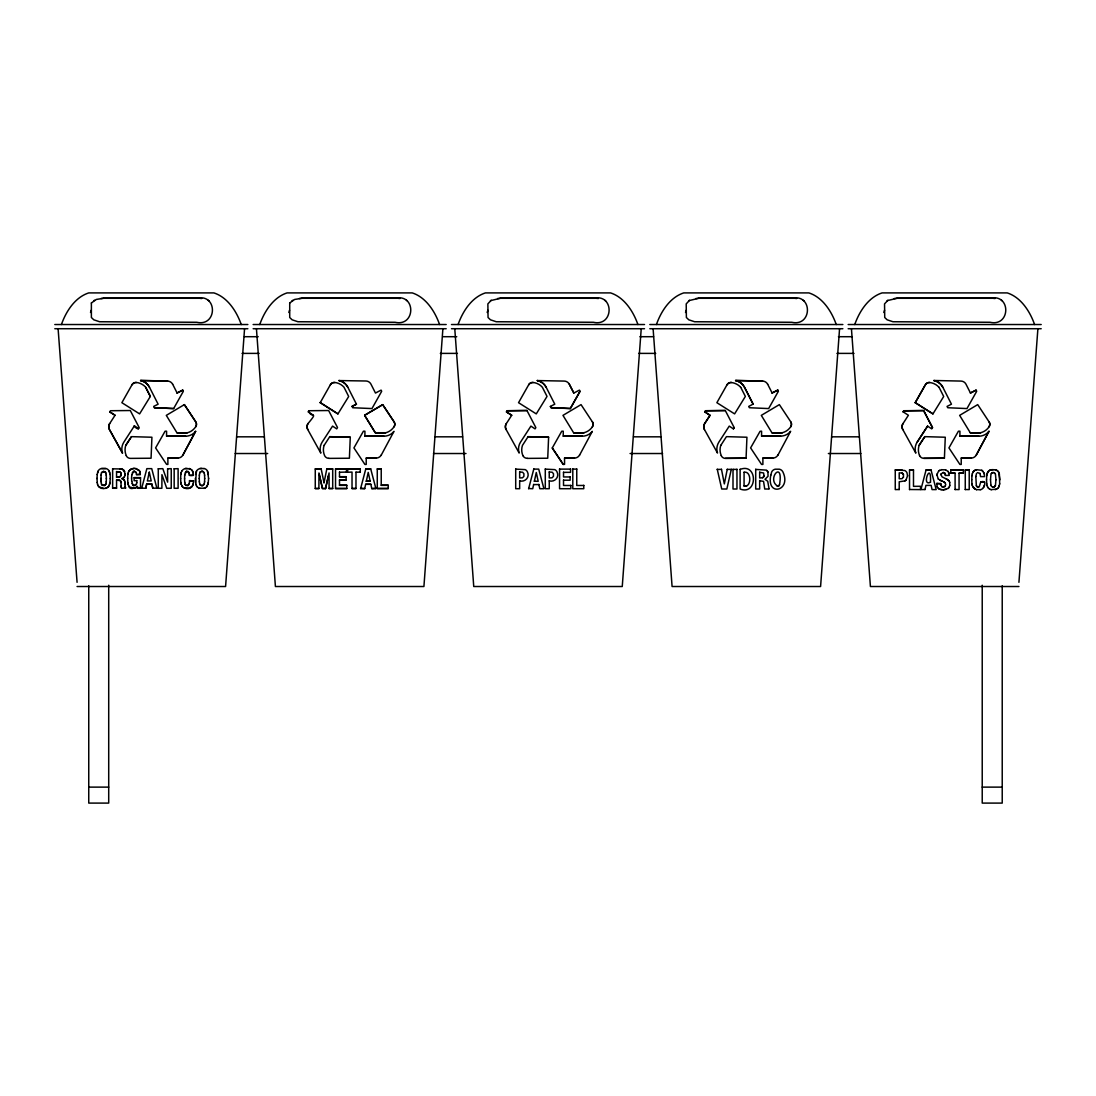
<?xml version="1.0" encoding="UTF-8"?>
<svg xmlns="http://www.w3.org/2000/svg" width="1096" height="1096" viewBox="0 0 1096 1096"><rect width="100%" height="100%" fill="white"/><g stroke="black" fill="none" stroke-linecap="round" stroke-linejoin="round"><path stroke-width="1.5" d="M101.051 475.048L101.051 481.884M106.271 481.884L106.367 478.377M199.267 478.555L199.362 475.048M204.582 481.884L204.678 478.377M990.496 479.801L990.976 474.116L992.428 472.54M995.935 479.719L995.456 485.418M184.58 478.815L184.69 475.143M975.824 476.459L976.344 485.802M324.128 445.387L329.773 436.646L350.268 437.236L349.405 458.224L328.814 458.388M522.915 455.648A14.358 14.303 0 0 1 522.463 445.387L528.108 436.646L548.603 437.236L547.74 458.224L527.149 458.388M721.25 455.648A4.576 4.562 0 0 0 725.484 458.388L746.075 458.224L746.938 437.236L726.443 436.646L720.798 445.387M923.818 458.388L944.41 458.224L945.273 437.236L924.777 436.646L919.133 445.291M103.709 298.29L198.951 298.29M97.01 478.555L97.215 474.308M110.299 478.377L109.764 484.364M131.589 478.144L131.753 474.828M180.635 478.555L180.84 474.308M208.61 478.377L208.076 484.364M302.044 298.29L397.286 298.29M500.379 298.29L595.621 298.29M698.714 298.29L793.956 298.29M897.049 298.29L992.291 298.29M971.755 479.801L971.96 475.609M986.537 479.801L986.743 475.609M999.689 483.925L999.36 473.856M127.657 478.336L127.972 473.856M244.559 328.718L225.584 586.511L77.076 586.511M442.894 328.718L423.919 586.511L275.411 586.511L256.437 328.718M641.229 328.718L622.254 586.511L473.746 586.511L454.772 328.718M839.563 328.718L820.589 586.511L672.081 586.511L653.106 328.718M937.066 475.376L937.176 473.924M980.208 489.761C984.441 489.57 987.702 479.144 980.715 482.021L979.221 486.898L977.139 486.816L976.344 485.72M1018.924 582.319L1037.898 328.718M189.348 483.391L189.54 480.665L193.485 480.843L189.54 480.665M949.766 485.418L949.711 482.24M907.584 475.787L905.858 480.349M193.239 483.843L193.485 480.665M124.903 475.623L125.095 473.664M941.039 474.801L941.135 473.869M903.433 477.24L903.46 474.541L902.145 473.02M121.163 474.239L120.396 476.65L116.56 477.322L116.56 471.54L120.478 472.39M764.104 476.39L763.597 472.993L759.665 472.308M184.69 475.322L186.361 471.253L188.156 471.39L189.252 473.554M975.824 476.541L976.536 473.349M100.928 298.523L103.188 298.29M299.263 298.523L301.523 298.29M497.598 298.523L499.858 298.29M695.933 298.523L698.193 298.29M894.268 298.523L896.528 298.29M101.051 475.226L101.435 472.814M105.887 484.131L106.271 481.719M199.362 475.226L199.746 472.814M204.199 484.131L204.582 481.719M779.53 484.816C783.859 458.566 765.638 479.623 778.078 486.377L779.174 485.391M136.493 484.048L136.74 482.5M97.215 474.472L98.119 471.102A5.055 5.028 0 0 1 101.668 468.444L105.641 468.444A5.055 5.028 0 0 1 109.189 471.102L110.093 474.472M110.093 482.473L108.34 487.008L105.641 488.405M180.84 474.472L181.169 472.568M195.526 474.472L196.431 471.266A5.055 5.028 0 0 1 199.979 468.622L201.965 468.43M208.404 482.473L206.651 487.008M971.96 475.691L972.289 473.856M986.743 475.691L987.647 472.376A5.083 5.069 0 0 1 991.222 469.718L995.223 469.8A5.083 5.069 0 0 1 998.785 472.376L999.895 479.801M999.689 483.829L998.785 487.131M727.251 469.225L724.333 483.898L721.469 469.225M324.005 482.843L326.841 468.841L332.704 468.841L332.704 488.611L329.074 488.611L329.074 472.951L325.526 488.611L322.443 488.611L318.95 472.951L318.895 488.611L315.264 488.611L315.264 468.841L321.142 468.841L324.005 482.665M366.324 481.213L368.229 472.403L370.174 481.213L366.324 481.213L370.174 481.213M534.341 481.322L536.287 472.513L538.191 481.322L534.341 481.158M156.892 488.104L152.796 488.282L151.892 483.994L146.7 483.994L145.795 488.282L141.685 488.104M145.795 488.282L146.7 483.994M364.735 488.611L360.598 488.432L364.735 488.611L365.639 484.295L370.859 484.295L371.777 488.611L375.901 488.432L371.777 488.611M528.615 488.542L532.738 488.706L533.642 484.405M925.024 489.597L925.928 485.377L931.162 485.377L932.066 489.597L936.19 489.597L930.997 469.91L926.093 469.91L920.9 489.597L925.024 489.515M131.753 475.006L133.616 471.253M325.526 488.611L328.321 475.924M717.236 469.225L721.743 489.008L726.84 489.008L731.347 469.225M127.972 474.02L128.396 472.157M937.176 474.02L938.697 470.951M141.685 488.282L146.864 468.65L151.728 468.65L156.892 488.282M192.882 485.172L193.239 483.665M360.598 488.611L365.804 468.841L370.695 468.841L375.901 488.611M528.615 488.706L533.821 468.937M984.427 485.049L983.509 487.542M949.424 486.651L949.766 485.336M90.516 312.497L91.201 310.237M288.851 312.497L289.536 310.237M487.186 312.497L487.871 310.237M685.521 312.497L686.206 310.237M883.856 312.497L884.541 310.237M189.348 483.213L188.06 485.597L185.539 484.966M61.417 324.526C66.034 311.401 75.049 297.317 88.749 292.906L213.912 292.906C227.598 297.317 236.626 311.401 241.243 324.526M259.752 324.526C264.369 311.401 273.384 297.317 287.084 292.906L412.247 292.906C425.933 297.317 434.961 311.401 439.578 324.526M458.087 324.526C462.704 311.401 471.732 297.317 485.418 292.906L610.582 292.906C624.268 297.317 633.296 311.401 637.913 324.526M656.422 324.526C661.039 311.401 670.067 297.317 683.753 292.906L808.917 292.906C822.617 297.317 831.631 311.401 836.248 324.526M854.757 324.526C859.374 311.401 868.402 297.317 882.088 292.906L1007.251 292.906C1020.951 297.317 1029.966 311.401 1034.583 324.526M97.544 472.746L98.119 471.266M181.169 472.746L181.744 471.102M196.431 471.102L195.526 482.637M972.289 473.952L972.864 472.376A5.083 5.069 0 0 1 976.44 469.718L981.783 470.294L984.098 473.143M987.071 473.952L987.647 472.472A5.083 5.069 0 0 1 991.222 469.8L993.223 469.609M999.36 485.569L997.935 488.323M93.708 300.715L94.571 300.29M292.043 300.715L292.906 300.29M490.474 300.66L500.653 298.235L593.443 298.194C614.65 293.468 613.952 326.964 593.443 322.279L496.269 321.745L490.474 319.813L488.049 317.498L487.871 303.88L491.241 300.29M688.809 300.66L698.988 298.235L791.778 298.194C812.985 293.468 812.287 326.964 791.778 322.279L694.604 321.745L688.809 319.813L686.384 317.498L686.206 303.88L689.576 300.29M887.144 300.66L897.323 298.235L990.113 298.194C1011.32 293.468 1010.622 326.964 990.113 322.279L892.939 321.745L887.144 319.813L884.732 317.498L884.541 303.88L887.911 300.29M124.314 477.034L124.903 475.445M185.06 473.006L186.361 471.417L188.882 472.294M101.435 472.993L103.654 471.157L105.887 472.993M199.746 472.993L200.089 472.061M779.53 484.651L778.708 486.076M995.456 485.336L994.634 486.679M105.887 483.953L104.449 485.679L101.777 484.692M128.396 472.321L129.04 470.759M204.199 483.953L202.76 485.679M192.882 484.994C191.526 489.693 183.84 489.816 181.744 485.651M941.135 473.952L943.286 472.431L944.944 473.184L945.437 475.431L949.246 475.431L948.245 471.486M182.909 455.128L195.636 431.276L182.909 455.032A5.823 5.809 0 0 1 177.799 458.06L167.88 458.155L167.88 464.444L166.578 464.348L155.605 447.908L165.085 431.194L166.578 431.194L166.578 436.208L185.566 436.208A12.851 12.796 0 0 0 195.636 431.358M381.244 455.128L393.971 431.358A12.851 12.796 0 0 1 383.901 436.208L364.913 436.208L364.913 431.194L363.42 431.194L353.94 447.908L364.913 464.444L366.215 464.444L366.215 458.06L376.134 458.06A5.823 5.809 0 0 0 381.244 455.032M579.579 455.128L592.306 431.358A12.851 12.796 0 0 1 582.236 436.208L563.248 436.208L563.248 431.194L561.755 431.194L552.274 447.99L563.248 464.444L564.55 464.348L564.55 458.06L574.468 458.06A5.823 5.809 0 0 0 579.579 455.032M777.927 455.128L790.641 431.276A12.851 12.796 0 0 1 780.585 436.112L761.583 436.208L761.583 431.194L760.09 431.29L750.609 447.908L761.583 464.444L762.885 464.444L762.885 458.06L772.803 458.06A5.823 5.809 0 0 0 777.927 455.032M988.976 431.276L976.262 455.032A5.823 5.809 0 0 1 971.138 458.06L961.219 458.155L961.219 464.444L959.918 464.444L948.944 447.908L958.425 431.194L959.918 431.194L959.918 436.208L978.92 436.208A12.851 12.796 0 0 0 988.976 431.276L976.262 455.128M948.862 487.679L949.424 486.569M149.481 387.313A12.851 12.796 0 0 0 140.589 380.572L140.589 380.49A12.851 12.796 0 0 1 149.481 387.231L158.112 404.191L153.714 406.424L154.385 407.739L173.634 408.575L183.361 391.272L182.758 390.121L177.141 392.971L182.758 390.121M338.924 380.49A12.851 12.796 0 0 1 347.829 387.231L356.447 404.191L352.049 406.328L352.72 407.739L371.969 408.575L381.696 391.272L381.093 390.121L375.476 393.053L370.969 384.162A5.823 5.809 0 0 0 365.941 380.997L338.924 380.572A12.851 12.796 0 0 1 347.829 387.313M537.259 380.49A12.851 12.796 0 0 1 546.164 387.231L554.782 404.191L550.384 406.424L551.055 407.739L570.304 408.575L580.031 391.272L579.428 390.121L573.811 393.053L569.304 384.258A5.823 5.809 0 0 0 564.276 381.079L537.259 380.572A12.851 12.796 0 0 1 546.164 387.313M570.304 408.575L580.031 391.368M753.116 404.191L744.499 387.313A12.851 12.796 0 0 0 735.594 380.572L735.594 380.49A12.851 12.796 0 0 1 744.499 387.231L753.116 404.095L748.719 406.424L749.39 407.739L768.639 408.575L778.365 391.272L777.763 390.121L772.146 392.971L777.763 390.121M942.834 387.313A12.851 12.796 0 0 0 933.929 380.572L933.929 380.49A12.851 12.796 0 0 1 942.834 387.231L951.451 404.191L947.054 406.424L947.739 407.739L966.973 408.575L976.7 391.272L976.098 390.121L970.481 392.971L976.098 390.121M132.027 384.751L121.875 402.698L139.603 413.891L150.358 396.41L145.658 387.217A14.358 14.303 0 0 0 136.521 382.477A4.576 4.562 0 0 0 132.027 384.751A4.576 4.562 0 0 1 136.521 382.559M320.21 402.698L330.362 384.751A4.576 4.562 0 0 1 334.855 382.477A14.358 14.303 0 0 1 343.993 387.217L348.692 396.492L337.938 413.891L320.21 402.602L337.938 413.891M528.697 384.751L518.545 402.698L536.273 413.891L547.027 396.41L542.328 387.217A14.358 14.303 0 0 0 533.19 382.477A4.576 4.562 0 0 0 528.697 384.751A4.576 4.562 0 0 1 533.19 382.559M731.525 382.477A4.576 4.562 0 0 0 727.032 384.751L716.88 402.698L734.608 413.891L745.362 396.41L740.677 387.217M939.012 387.217L943.697 396.492L932.943 413.891L915.215 402.698L925.367 384.751A4.576 4.562 0 0 1 929.86 382.477M915.215 402.698L925.367 384.847A4.576 4.562 0 0 1 929.86 382.559A14.358 14.303 0 0 1 939.012 387.313M903.433 477.157L902.049 478.678L899.213 478.774L899.213 472.828L902.145 473.102L903.46 474.623M135.877 485.007L136.493 483.87M764.104 476.226L762.583 477.801L759.665 477.966L759.665 472.143M120.971 475.582L119.464 476.979L116.56 477.157M109.655 423.549A5.823 5.809 0 0 0 109.422 429.468L122.492 453.045L109.422 429.55A5.823 5.809 0 0 1 109.655 423.631L115.053 415.261L109.764 411.918L110.477 410.74L130.287 410.521L139.192 427.632C138.411 432.249 128.766 420.672 138.384 428.796M134.233 426.111L123.889 442.085A12.851 12.796 0 0 0 122.492 453.128M126.246 455.648A4.576 4.562 0 0 0 130.479 458.388L151.07 458.224L151.919 437.236L131.438 436.646L125.793 445.291A14.358 14.303 0 0 0 126.246 455.552M125.793 445.387L131.438 436.729M308.812 410.822C310.648 419.069 318.991 410.274 307.99 423.631A5.823 5.809 0 0 0 307.757 429.55L320.827 453.128A12.851 12.796 0 0 1 322.224 441.989L332.568 426.111L336.719 428.879L337.527 427.55L328.622 410.521L308.812 410.74L308.099 411.836L313.388 415.261M506.092 429.55A5.823 5.809 0 0 1 506.325 423.631L511.722 415.261L506.434 411.918L507.147 410.74L526.957 410.521L535.862 427.632L535.054 428.879L530.902 426.111L520.559 442.085A12.851 12.796 0 0 0 519.162 453.045L506.092 429.468A5.823 5.809 0 0 1 506.325 423.549M704.769 411.918L705.482 410.74L725.292 410.521L734.197 427.632L733.388 428.879L729.251 426.111L718.894 442.085A12.851 12.796 0 0 0 717.496 453.045L704.427 429.468A5.823 5.809 0 0 1 704.66 423.549L710.057 415.261L704.769 411.836L710.057 415.343L704.66 423.631A5.823 5.809 0 0 0 704.427 429.55M733.388 428.796L734.197 427.632M902.762 429.55A5.823 5.809 0 0 1 902.994 423.631L908.392 415.261L903.104 411.836L903.816 410.74L923.627 410.521L932.532 427.632L931.723 428.879L927.586 426.111L917.229 441.989A12.851 12.796 0 0 0 915.831 453.128L902.762 429.468A5.823 5.809 0 0 1 902.994 423.549M903.104 411.918L903.816 410.74M917.229 442.085L927.586 426.111M924.777 436.729L919.133 445.387A14.358 14.303 0 0 0 919.585 455.648M132.219 472.91L134.274 471.157L136 472.253L136.521 474.595L140.288 474.417L136.521 474.595M109.189 485.651C106.997 489.378 100.106 489.775 98.119 485.651M207.5 485.651L205.5 487.871M945.026 486.487C947.656 482.98 942.601 481.007 939.93 480.267M136.74 480.678L134.137 480.678L134.137 477.623L140.507 477.623L140.507 488.282L137.617 488.282C138.603 484.35 130.068 492.46 128.739 485.843M137.562 486.309L135.849 488.104M129.04 470.924L131.068 468.896M192.321 486.145L189.033 488.254L183.744 487.706M991.332 473.431L993.223 472.431L995.113 473.431M101.777 472.239L105.065 471.718M200.089 472.239L201.965 471.157L203.842 472.239M105.531 484.692L102.873 485.501M203.842 484.692L201.965 485.775L200.089 484.692M995.113 486.076L994.017 486.98M948.067 488.487L948.862 487.597M123.3 478.062L124.314 476.87M187.087 485.597L188.827 484.72M997.935 488.241L995.223 489.734M135.877 484.843L133.534 485.638L132.095 483.542M938.697 471.033L939.587 470.335M904.967 480.966L905.858 480.254M129.931 469.841L134.219 468.266L138.863 470.033M948.067 488.405L943.053 489.912L939.094 489.008M184.361 404.616L166.304 415.37L176.963 432.81L187.32 432.81A14.358 14.303 0 0 0 195.704 426.755A4.576 4.562 0 0 0 195.704 421.727L184.361 404.616L195.704 421.823A4.576 4.562 0 0 1 195.704 426.851M942.094 486.775L945.026 486.405M762.583 477.623L763.515 477.13M352.049 406.424L356.447 404.191M200.568 471.718L201.965 471.321M939.587 470.417L941.82 469.609M904.967 480.884L899.213 481.774L899.213 489.597M121.848 478.692L123.3 477.883M203.952 488.405L205.5 487.706M996.771 489.104L991.222 489.638M135.082 485.405L133.534 485.473M943.382 486.994L944.245 486.843M977.522 472.623L980.043 473.499M777.283 486.309L778.078 486.213M991.798 486.597L994.017 486.898M943.053 489.816L945.917 489.474M101.668 468.622L105.641 468.622M185.293 468.444L190.594 469.115M187.279 468.43L185.293 468.622A5.055 5.028 0 0 0 181.744 471.266M199.979 468.444L203.952 468.622M746.773 485.829L744.074 486.09L744.074 472.143M134.753 488.295L129.492 486.98M132.493 468.595L134.219 468.43M203.952 488.227L199.979 488.227M980.208 489.665L976.44 489.638M941.82 469.705L945.588 469.896M903.816 410.822L923.627 410.616L932.532 427.632M725.484 458.292L746.075 458.224M199.417 298.29L201.733 298.523M397.752 298.29L400.067 298.523M596.087 298.29L598.402 298.523M794.422 298.29L796.737 298.523M992.757 298.29L995.072 298.523M208.048 300.29L208.966 300.756M406.383 300.29L407.301 300.756M604.718 300.29L605.636 300.756M803.053 300.29L803.971 300.756M1001.388 300.29L1002.306 300.756M54.8 324.526L247.86 324.526M253.135 324.526L446.195 324.526M451.47 324.526L644.53 324.526M649.805 324.526L842.865 324.526M848.14 324.526L1041.2 324.526M54.8 328.718L247.86 328.718M253.135 328.718L446.195 328.718M451.47 328.718L644.53 328.718M649.805 328.718L842.865 328.718M848.14 328.718L1041.2 328.718M244.422 336.705L258.204 336.705M442.853 336.705L456.744 336.705M639.9 336.705L653.586 336.705M838.44 336.705L852.14 336.705M242.038 353.392L259.136 353.392M440.332 353.392L457.429 353.392M638.625 353.392L655.723 353.392M836.919 353.392L854.017 353.392M176.963 432.81L187.32 432.728M385.655 432.728L375.298 432.728L364.639 415.37L375.298 432.81L385.655 432.81A14.358 14.303 0 0 0 394.039 426.755A4.576 4.562 0 0 0 394.039 421.727L382.696 404.616L364.639 415.274L382.696 404.712L394.039 421.823A4.576 4.562 0 0 1 394.039 426.851M573.633 432.81L583.99 432.728A14.358 14.303 0 0 0 592.374 426.851A4.576 4.562 0 0 0 592.374 421.823L581.031 404.616L562.974 415.37L573.633 432.81L583.99 432.81M771.968 432.81L782.325 432.728A14.358 14.303 0 0 0 790.709 426.755A4.576 4.562 0 0 0 790.709 421.727L779.366 404.616L761.309 415.37L771.968 432.81L782.325 432.81M970.303 432.81L980.66 432.728A14.358 14.303 0 0 0 989.044 426.851A4.576 4.562 0 0 0 989.044 421.823L977.701 404.616L959.644 415.37L970.303 432.81L980.66 432.81M166.578 436.112L185.566 436.112M364.913 436.112L383.901 436.112M563.248 436.112L582.236 436.112M761.583 436.112L780.585 436.112M959.918 436.112L978.92 436.112M236.914 436.825L264.273 436.825M435.208 436.825L462.553 436.825M633.502 436.825L660.847 436.825M831.796 436.825L859.141 436.825M235.202 453.525L267.684 453.525M433.495 453.525L465.978 453.525M630.077 453.525L662.559 453.525M828.37 453.525L860.853 453.525M167.88 458.06L177.799 458.06M961.219 458.06L971.138 458.06M366.215 458.155L376.134 458.155M564.55 458.155L574.468 458.155M762.885 458.155L772.803 458.155M112.628 468.828L122.094 468.965L124.752 471.623M158.276 468.828L162.811 468.65L167.62 482.144L167.62 468.65M167.62 468.828L171.236 468.65L171.236 488.282L166.743 488.282L161.934 474.65L161.879 488.282L158.276 488.282L158.276 468.65M174.168 468.828L178.114 468.65L178.114 488.282L174.168 488.282L174.168 468.65M315.264 469.006L321.142 468.841M332.704 469.006L326.841 468.841M335.54 469.006L346.514 469.006M347.72 469.006L360.269 469.006M377.271 469.006L381.23 469.006M515.709 469.115L525.19 469.622A4.644 4.631 0 0 1 527.395 471.828C530.108 477.007 525.162 482.445 519.668 480.884M533.821 469.115L538.711 469.115L543.917 488.706L539.78 488.706L538.876 484.405M545.287 469.115L554.768 469.622A4.644 4.631 0 0 1 556.974 471.828C559.686 477.007 554.754 482.445 549.247 480.884M559.563 469.115L570.55 469.115M572.797 469.115L576.756 469.115M717.236 469.403L721.469 469.403M727.251 469.403L731.347 469.403M733.005 469.403L736.964 469.403M740.115 469.403C757.966 462.361 757.761 495.885 740.115 489.008L740.115 469.225M755.706 469.403L766.118 470.102A3.891 3.877 0 0 1 767.912 472.225L768.049 476.253L764.981 479.336L767.721 481.267L769.022 488.665M895.254 470.006L902.186 470.006M909.529 470.006L913.489 470.006M950.807 470.006L963.357 470.006M965.261 470.006L969.22 470.006M116.56 471.705L119.628 471.883M519.668 472.02L522.587 472.212L523.915 473.732L523.888 476.349L522.504 477.788L519.668 477.966L519.668 471.855M549.247 472.02L552.179 472.212L553.494 473.732L553.466 476.349L552.083 477.788L549.247 477.966L549.247 471.855M339.5 472.253L346.514 472.075M355.981 472.253L360.269 472.075M563.522 472.349L570.55 472.349L570.55 468.937M744.074 472.308C751.651 470.472 751.678 488.158 744.074 485.925M955.096 489.515L959.068 489.597L959.068 473.157L963.357 473.239L963.357 469.91L950.807 469.91L950.807 473.239L955.096 473.157L955.096 489.597M959.068 473.157L963.357 473.157M950.807 473.239L955.096 473.239M189.375 475.39C199.582 474.006 187.142 477.815 189.252 473.376M339.5 476.678L346.103 476.678L346.103 480.089L339.5 480.089M346.103 476.842L339.5 476.842L339.5 472.075M570.125 476.952L563.522 476.952L563.522 472.184M134.137 477.788L140.507 477.788M346.103 479.925L339.5 479.925L339.5 485.364L346.788 485.364M116.56 480.048L120.423 480.706M563.522 480.199L570.125 480.199L570.125 476.787M759.665 480.719L763.556 481.377L764.734 489.008L769.022 489.008M930.477 482.213C920.846 487.213 931.545 459.498 930.477 482.13M980.715 482.103L984.674 482.103M936.806 484.281L936.806 483.391L940.765 484.062M936.806 483.487L940.765 483.487M146.7 484.158L151.892 484.158L152.796 488.282M533.642 484.569L538.876 484.569M339.5 485.185L346.788 485.185L346.788 488.611L335.54 488.611L335.54 468.841L346.514 468.841L346.514 472.253M381.23 485.185L388.258 485.185L388.258 488.611L377.271 488.611L377.271 468.841L381.23 468.841L381.23 485.364L388.258 485.364M570.824 485.473L563.522 485.473L563.522 480.034M583.771 485.473L576.756 485.473L576.756 468.937M112.628 488.104L116.56 488.104M137.617 488.104L140.507 488.104M121.218 487.158L121.601 488.282L125.862 487.939M315.264 488.432L318.895 488.432M319.292 474.349L322.443 488.432L325.526 488.432M329.074 488.432L332.704 488.432M335.54 488.432L346.788 488.432M352.022 488.432L355.981 488.432M377.271 488.432L388.258 488.432M899.213 489.515L895.254 489.597L895.254 469.91L904.734 470.513A4.644 4.631 0 0 1 906.94 472.719L907.584 475.87M909.529 489.515L920.503 489.597L920.503 486.268L913.489 486.35L913.489 469.91L909.529 469.91L909.529 489.597M965.261 489.515L969.22 489.597L969.22 469.91L965.261 469.91L965.261 489.597M1018.924 586.511L870.416 586.511L851.441 328.718M88.749 787.12L108.71 787.12M982.222 787.12L1002.224 787.12M933.929 380.49L960.945 381.079A5.823 5.809 0 0 1 965.973 384.162L970.481 393.053M762.611 380.997L735.594 380.49L762.611 381.079A5.823 5.809 0 0 1 767.638 384.258M167.606 380.997L140.589 380.49L167.606 381.079A5.823 5.809 0 0 1 172.634 384.258M528.108 436.729L548.603 437.236M329.773 436.729L350.268 437.236M550.384 406.424L551.055 407.657L570.304 408.479M103.654 488.405L98.969 486.83M992.428 486.898L993.223 486.994M201.965 485.597L200.568 485.213M119.902 468.828L122.985 469.513M943.286 472.527L944.944 473.28M940.176 489.46L941.491 489.734M978.249 486.994L976.7 486.35M135.712 468.362L139.493 470.91M121.848 478.514L123.122 479.034M134.274 471.321L136 472.431M989.674 489.104L991.222 489.734M976.44 489.734L972.864 487.049M198.445 487.706L199.979 488.405M189.156 468.43L191.663 469.896M945.588 469.814L948.245 471.568M942.218 481.308L938.327 479.048M994.017 472.54L995.456 474.198L995.935 479.801M202.76 471.253L204.199 472.993M946.122 478.692L949.122 480.966M947.972 479.815L942.026 476.829L941.039 474.719M915.215 402.602L932.943 413.891M943.889 481.952L944.971 482.651M506.434 411.918L511.722 415.261M109.764 411.918L115.053 415.261M123.122 478.87L124.56 480.61M981.783 470.294L982.852 471.075M942.094 486.857L940.875 485.227M197.28 486.83L198.445 487.871M988.51 488.241L989.674 489.2M974.892 489.2L972.289 485.569M939.094 489.09L937.614 487.556M185.978 485.514L185.183 484.336M102.257 485.377L101.435 483.953M123.738 469.883L125.095 473.842M191.663 469.718L192.91 471.938M938.327 479.13L937.066 475.294M132.917 485.24L131.698 481.13M196.431 485.651L197.28 487.008M987.647 487.049L988.51 488.323M182.594 487.008L181.169 484.185M563.248 464.444L552.274 447.99M120.478 472.212L120.985 473.225M124.012 479.473L124.862 482.007M120.834 481.487L119.724 480.048L116.56 479.884L116.56 488.282L112.628 488.282L112.628 468.65M777.763 390.203L778.365 391.368M767.638 384.162L772.146 393.053M569.304 384.162L573.811 392.971M172.634 384.162L177.141 393.053M145.658 387.313L150.358 396.492M990.976 485.336L991.332 486.172M937.162 486.597L937.614 487.651M199.746 483.953L200.089 484.87M105.531 472.061L106.271 475.226M192.417 470.677L193.17 473.102M949.122 480.884L949.711 482.322M139.493 470.746L139.932 471.965M987.071 485.569L987.647 487.131M207.5 471.266L208.404 474.472M195.855 484.185L196.431 485.829M109.189 471.266L109.764 472.746M97.544 484.185L98.119 485.829M125.15 486.83L125.41 487.693M128.191 484.391L128.739 486.021M948.793 472.486L949.122 473.582M980.043 473.404L980.55 476.609L984.523 476.609L984.372 474.239M937.162 486.679L936.806 484.199M984.098 473.047L984.372 474.321M184.717 482.226L185.183 484.5M139.932 471.801L140.206 473.198M986.743 483.829L987.071 485.651M971.96 483.829L972.289 485.651M195.855 484.364L195.321 478.377M180.84 482.473L181.169 484.364M97.215 482.473L97.544 484.364M127.876 482.61L128.191 484.555M990.976 485.418L990.496 479.719M204.199 472.814L204.582 475.226M199.362 481.719L199.746 484.131M101.435 484.131L100.955 478.377M120.834 481.308L120.998 482.5M120.985 473.061L121.163 474.404M945.314 474.198L945.437 475.431M121.108 486.062L121.218 487.336M940.765 483.98L940.875 485.309M58.102 328.718L77.076 582.319M124.862 481.843L124.944 483.199M124.999 484.459L125.15 486.994M193.17 472.938L193.321 475.39M140.206 473.02L140.288 474.595M208.61 478.555L207.5 471.102A5.055 5.028 0 0 0 203.952 468.444M110.093 474.308L110.299 478.555M986.537 479.719L986.743 483.925M971.755 479.719L971.96 483.925M180.635 478.377L180.84 482.637M127.657 478.157L127.876 482.788M97.01 478.377L97.215 482.637M184.58 478.651L184.717 482.391M124.944 483.021L124.999 484.624M131.589 477.966L131.698 481.308M204.582 475.048L204.678 478.555M199.267 478.377L199.362 481.884M120.998 482.336L121.108 486.24M106.271 475.048L106.367 478.555M1002.224 585.798L1002.224 803.094L982.222 803.094L982.222 585.25M944.41 458.224L923.818 458.292A4.576 4.562 0 0 1 919.585 455.552M930.997 469.91L926.093 469.91M759.665 480.541L759.665 489.008L755.706 489.008L755.706 469.225M736.964 469.225L736.964 489.008L733.005 489.008L733.005 469.225M725.292 410.521L705.482 410.74M583.771 485.295L583.771 488.706L572.797 488.706L572.797 468.937M570.824 485.295L570.824 488.706L559.563 488.706L559.563 468.937M549.247 480.706L549.247 488.706L545.287 488.706L545.287 468.937M526.957 410.521L507.147 410.74M519.668 480.706L519.668 488.706L515.709 488.706L515.709 468.937M370.859 484.295L365.639 484.295M370.695 468.841L365.804 468.841M360.269 472.253L360.269 468.841L347.72 468.841L347.72 472.253L352.022 472.075L352.022 488.611L355.981 488.611L355.981 472.075M173.634 408.575L154.385 407.739M136.74 480.5L136.74 482.665M108.71 585.25L108.71 803.094L88.749 803.094L88.749 585.798M989.044 421.727A4.576 4.562 0 0 1 989.044 426.755M995.223 469.8A5.083 5.069 0 0 1 998.785 472.472M972.864 472.472A5.083 5.069 0 0 1 976.44 469.8M727.032 384.847A4.576 4.562 0 0 1 731.525 382.559A14.358 14.303 0 0 1 740.677 387.313M721.25 455.552A14.358 14.303 0 0 1 720.798 445.291M790.709 421.823A4.576 4.562 0 0 1 790.709 426.851M766.885 470.485A3.891 3.877 0 0 1 767.912 472.061M592.374 421.727A4.576 4.562 0 0 1 592.374 426.755M527.149 458.292A4.576 4.562 0 0 1 522.915 455.552M330.362 384.847A4.576 4.562 0 0 1 334.855 382.559M307.757 429.468A5.823 5.809 0 0 1 307.99 423.549M324.128 445.291A14.358 14.303 0 0 0 324.58 455.552A4.576 4.562 0 0 0 328.814 458.292M770.817 475.102C766.09 497.31 792.011 490.967 782.859 471.869A5.083 5.069 0 0 0 779.283 469.198L775.283 469.198A5.083 5.069 0 0 0 771.721 471.869L770.817 475.102M91.379 302.976L91.379 317.498L93.804 319.813L99.599 321.745L196.773 322.279C217.282 326.964 217.981 293.468 196.773 298.194L103.983 298.235L96.338 299.441L91.379 302.976M289.714 302.976L289.714 317.498L292.139 319.813L297.934 321.745L395.108 322.279C415.617 326.964 416.316 293.468 395.108 298.194L302.318 298.235L294.673 299.441L289.714 302.976M149.262 472.198L147.371 480.939L151.207 480.939L149.316 472.198"/></g></svg>
